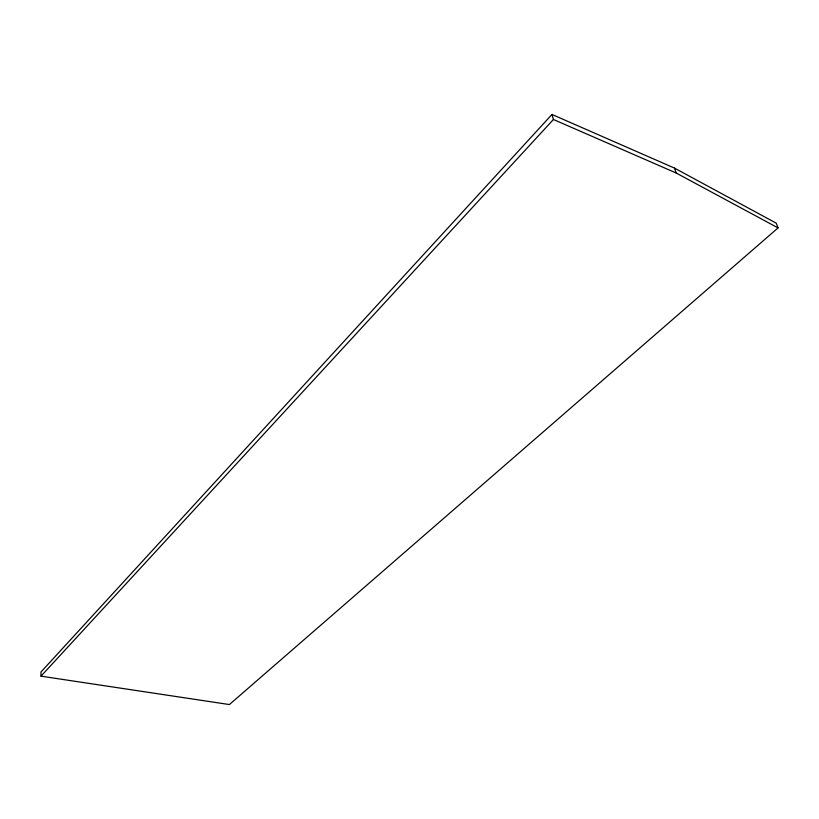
<?xml version="1.0" encoding="UTF-8"?>
<svg xmlns="http://www.w3.org/2000/svg" width="819" height="819" viewBox="0 0 819 819"><rect width="100%" height="100%" fill="white"/><g stroke="black" fill="none" stroke-linecap="round" stroke-linejoin="round"><path stroke-width="1.23" d="M551.975 114.445L40.95 672.03L41.011 676.166L229.402 704.555L778.05 227.907L776.217 223.147L674.498 168.11L551.975 114.445L553.429 119.492L676.187 173.014L778.05 227.907M41.011 676.166L553.429 119.492M674.498 168.11L676.187 173.014"/></g></svg>
